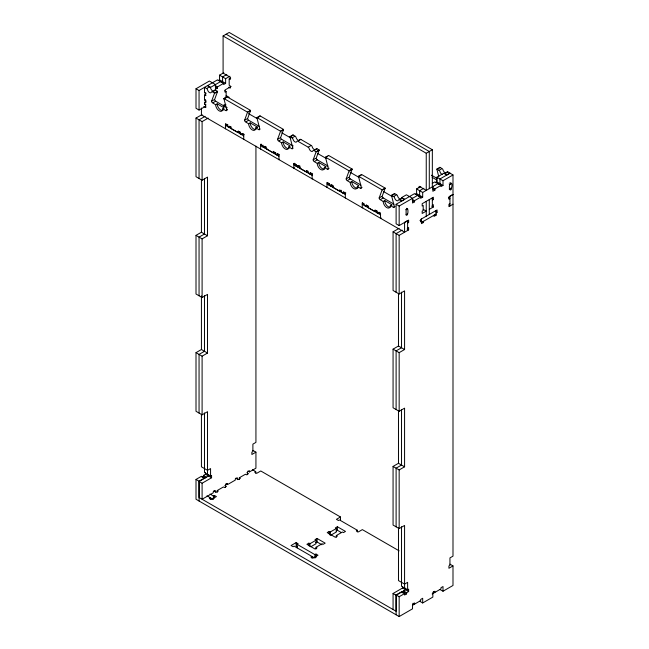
<?xml version="1.0" encoding="UTF-8"?>
<svg xmlns="http://www.w3.org/2000/svg" width="649" height="649" viewBox="0 0 649 649"><rect width="100%" height="100%" fill="white"/><g stroke="black" fill="none" stroke-linecap="round" stroke-linejoin="round"><path stroke-width="0.97" d="M208.532 474.435L208.532 476.001L199.056 481.477L199.056 497.499L396.109 611.269L396.109 595.238L405.593 589.771L405.593 588.205M228.626 87.25L230.208 88.159L230.208 85.814L229.186 85.23L229.186 78.975L230.208 79.559L230.208 77.215L223.094 73.11L223.094 35.971L229.186 32.45L432.339 149.741L426.247 153.253L426.247 190.4L419.132 186.295L419.132 187.853M429.289 188.64L429.289 151.501L226.144 34.21M432.339 186.88L432.339 149.741M299.903 139.665A1.436 0.827 60 0 1 300.86 139.438L311.236 145.433A1.436 0.827 60 0 1 312.193 146.763A2.872 1.655 60 0 0 314.108 149.432A2.872 1.655 60 0 0 316.022 148.978A1.436 0.827 60 0 1 316.98 148.751L319.121 149.984L316.079 151.825A1.428 0.827 60 0 1 316.039 152.053L313.175 159.841A1.436 0.827 60 0 0 314.189 161.601L317.239 163.361A5.03 2.904 60 0 0 320.793 169.519A5.03 2.904 60 0 0 324.346 167.466M319.121 149.984L319.121 150.065A1.428 0.827 60 0 1 319.081 150.292L316.225 158.08A1.436 0.827 60 0 0 317.239 159.841L327.964 166.039M449.944 189.419C447.421 184.186 453.789 178.913 451.469 188.543A1.079 0.625 -60 0 1 450.706 189.865A1.079 0.625 -60 0 1 449.944 189.419L449.181 188.981M206.049 93.862L204.476 95.127L204.476 100.011L205.993 100.311M259.389 126.441L248.656 120.243A1.436 0.827 60 0 1 247.642 118.483L250.522 110.63A1.452 0.836 60 0 0 250.546 110.387L226.98 96.782L223.929 98.543A1.444 0.836 60 0 0 223.978 98.899L226.834 109.997A1.436 0.827 60 0 1 225.82 110.581L222.769 108.821A5.03 2.904 60 0 1 219.216 110.874A5.03 2.904 60 0 1 215.663 104.716L212.612 102.956A1.436 0.827 60 0 1 211.598 101.195L214.462 93.407A1.436 0.827 60 0 0 214.503 93.099L217.553 91.339L215.411 90.106A1.436 0.827 60 0 0 214.454 90.333A2.872 1.655 60 0 1 212.531 90.787A2.872 1.655 60 0 1 210.617 88.118A1.436 0.827 60 0 0 209.659 86.788L207.518 85.546L210.568 87.38L220.555 81.612M360.958 185.087L350.233 178.889A1.436 0.827 60 0 1 349.219 177.128L352.099 169.275A1.452 0.836 60 0 0 352.123 169.032L328.556 155.427L325.506 157.188A1.444 0.836 60 0 0 325.547 157.545L328.41 168.635A1.436 0.827 60 0 1 327.396 169.227L324.346 167.466L325.871 166.582L318.764 162.477L317.239 163.361M217.553 91.339A1.436 0.827 60 0 1 217.504 91.647L214.649 99.435A1.436 0.827 60 0 0 215.663 101.195L227.215 107.864M248.656 123.764L250.181 122.888L257.288 126.993L255.771 127.869A5.03 2.904 60 0 1 252.21 129.922A5.03 2.904 60 0 1 248.656 123.764L245.614 122.004A1.436 0.827 60 0 1 244.592 120.243L247.472 112.391A1.452 0.836 60 0 0 247.496 112.147L250.546 110.387M281.65 142.812L283.175 141.936L290.29 146.041L288.764 146.917A5.03 2.904 60 0 1 285.211 148.97A5.03 2.904 60 0 1 281.65 142.812L278.608 141.052A1.436 0.827 60 0 1 277.594 139.3L280.449 131.512A1.436 0.827 60 0 0 280.49 131.195L283.54 129.435L259.973 115.83L256.931 117.591A1.428 0.827 60 0 0 256.972 117.956L259.827 129.046A1.436 0.827 60 0 1 258.813 129.63L255.771 127.869M283.54 129.435A1.436 0.827 60 0 1 283.499 129.751L280.636 137.539A1.436 0.827 60 0 0 281.65 139.3L293.21 145.968M350.233 182.41L351.758 181.525L358.865 185.638L357.339 186.514A5.03 2.904 60 0 1 353.786 188.567A5.03 2.904 60 0 1 350.233 182.41L347.183 180.649A1.436 0.827 60 0 1 346.168 178.889L349.048 171.036A1.452 0.836 60 0 0 349.073 170.792L352.123 169.032M383.226 201.458L384.752 200.582L391.858 204.686L390.341 205.563A5.03 2.904 60 0 1 386.78 207.615A5.03 2.904 60 0 1 383.226 201.458L380.184 199.697A1.436 0.827 60 0 1 379.162 197.937L382.026 190.149A1.436 0.827 60 0 0 382.066 189.841L385.117 188.08L361.55 174.476L358.499 176.236A1.428 0.827 60 0 0 358.548 176.593L361.404 187.691A1.436 0.827 60 0 1 360.39 188.275L357.339 186.514M385.117 188.08A1.436 0.827 60 0 1 385.076 188.397L382.212 196.176A1.436 0.827 60 0 0 383.226 197.937L393.959 204.135M205.952 106.079L199.056 110.054L196.006 108.294L196.006 88.751L209.384 81.028L215.476 84.548L215.476 89.237L217.504 88.061L217.504 86.893L223.605 83.372L223.605 84.548L225.633 83.372L225.633 78.683L219.54 75.162L219.54 79.851L225.633 83.372M219.54 75.162L223.767 72.72M196.006 88.751L199.056 90.511L217.504 79.851L223.605 83.372M226.817 74.481L222.583 76.923L222.583 81.612L221.228 82.399M218.186 80.638L219.54 79.851M205.993 93.075L204.476 92.783L204.476 87.307L206.617 88.548L209.156 87.08M225.633 78.683L229.868 76.241M204.476 92.783L204.979 92.491M229.186 78.975L230.711 78.099M204.476 95.127L205.993 95.419M212.872 91.566L215.411 90.106M214.965 93.115L217.504 91.647M204.476 100.011L205.238 99.573M231.141 86.447L225.122 89.919L225.122 92.272L226.144 91.679L226.144 96.766L225.122 97.35M205.993 104.805L204.476 104.513L204.476 102.364L206.163 101.382M204.476 102.364L205.993 102.656M204.476 104.513L204.979 104.213M211.598 101.195L214.138 99.727M213.123 102.664L215.663 101.195M203.859 106.501L205.49 107.442L205.993 107.15M223.978 98.899L225.665 97.926M226.006 97.731L226.517 97.439M215.663 104.716L217.188 103.832L224.294 107.945L222.769 108.821M207.518 474.241L207.518 411.685L202.099 414.816L196.006 411.296L196.006 352.65L202.099 356.171L207.518 353.04L207.518 294.395L202.099 297.526L196.006 294.005L196.006 235.36L202.099 238.881L207.518 235.749L207.518 177.104L202.099 180.235L196.006 176.715L196.006 118.069L202.042 114.589M205.084 116.349L199.056 119.83L199.056 178.475M223.426 105.763L225.893 104.335M223.426 106.931L225.454 105.763L223.873 104.846M196.006 118.069L202.099 121.59L208.134 118.11M225.82 110.581L227.515 109.6M225.454 128.827L225.463 124.056L225.974 123.764M247.967 112.163L250.506 110.703M227.085 124.373L225.454 125.306L243.74 135.868M225.463 124.056L227.499 125.233L228.002 124.941M227.499 125.233L227.499 126.401L228.002 126.109M227.499 126.401L229.186 127.382L230.882 126.401M244.592 120.243L247.131 118.783M246.117 121.712L248.656 120.243M256.972 117.956L259.511 116.487M239.838 131.796A1.079 0.625 0 0 1 239.505 131.658L237.988 132.461L238.499 131.001M237.988 131.293L240.025 132.461L240.528 132.169M240.025 132.461L240.025 133.637L240.528 133.345M240.025 133.637L241.72 134.611L243.407 133.637M243.74 139.381L243.748 134.611L244.259 134.319M258.813 129.63L259.827 129.046M280.96 131.22L283.499 129.751M260.671 149.156L260.679 144.386L261.182 144.094M260.679 144.386L262.707 145.563L263.218 145.271M262.707 145.563L262.707 146.731L263.218 146.439M266.098 146.731L264.403 147.712L264.906 146.244M277.585 139.3L280.133 137.831M279.111 140.76L281.65 139.3M264.403 146.536L266.431 147.712L266.431 148.881L266.942 148.589M288.764 146.917L291.807 148.678L292.829 148.094L289.949 136.907A1.412 0.819 60 0 1 289.925 136.639L292.967 134.887L295.108 136.12A1.436 0.827 60 0 1 296.066 137.458A2.872 1.655 60 0 0 297.68 139.924A2.872 1.655 60 0 0 299.611 140.119M289.965 137.004L292.504 135.536M289.925 136.639L292.066 137.88L294.605 136.412M274.219 152.207L273.205 152.791L273.716 151.331M273.205 151.623L275.233 152.791L275.744 152.499M275.233 152.791L275.233 153.967L275.744 153.675M298.321 140.906L300.86 139.438M275.233 153.967L276.928 154.941L277.439 153.48M276.928 154.941L278.624 153.967M278.956 159.711L278.965 154.941L279.468 154.649M278.965 159.638L279.573 159.281M292.066 137.88A1.436 0.827 60 0 1 293.024 139.21A2.872 1.655 60 0 0 294.938 141.88A2.872 1.655 60 0 0 296.853 141.425A1.436 0.827 60 0 1 297.81 141.198L308.186 147.185L310.733 145.725M314.441 150.211L316.98 148.751M293.843 168.318L293.859 163.548L294.37 163.256M295.465 163.864L293.843 164.797L312.128 175.352M316.542 151.761L319.081 150.292M293.859 163.548L295.887 164.716L296.398 164.424M295.887 164.716L295.887 165.893L296.398 165.6M295.887 165.893L297.583 166.866L298.094 165.406M293.859 168.237L294.468 167.888M297.583 166.866L299.781 165.6M297.583 165.698L299.611 166.866L300.122 166.574M313.175 159.841L315.714 158.372M299.611 166.866L299.611 168.042L300.373 167.604M314.7 161.309L317.239 159.841M325.547 157.545L326.569 156.961M327.072 156.669L327.583 156.377M307.91 171.068L306.385 171.953L306.896 170.484M196.006 235.36L201.425 232.237L207.518 235.749M306.385 170.776L308.421 171.953L308.421 173.121L308.924 172.829M308.421 173.121L310.108 174.102L310.62 172.634M310.108 174.102L311.804 173.121M312.128 178.873L312.145 174.102L312.648 173.81M327.396 169.227L329.092 168.245M312.145 178.791L312.753 178.443M327.031 187.472L327.039 182.702L327.55 182.41M349.535 170.809L352.074 169.34M328.654 183.018L327.031 183.951L345.317 194.505M327.039 182.702L329.067 183.878L329.578 183.586M329.067 183.878L329.067 185.046L329.578 184.754M332.458 185.046L330.763 186.028L331.274 184.559M330.763 184.851L332.799 186.028L333.302 185.736M346.168 178.889L348.708 177.42M332.799 186.028L332.799 187.196L333.554 186.758M347.694 180.357L350.233 178.889M358.548 176.593L361.087 175.133M332.799 187.196L339.565 191.106L341.09 190.23M344.984 192.282L343.289 193.256L343.8 191.796M345.317 198.026L345.325 193.256L345.828 192.964M360.39 188.275L362.085 187.293M382.537 189.857L385.076 188.397M362.247 207.802L362.256 203.032L362.759 202.739M363.87 203.348L362.247 204.281L380.525 214.835M367.667 205.376L365.979 206.358L366.482 204.889M362.256 207.721L362.864 207.372M379.162 197.937L381.701 196.477M365.979 205.181L368.007 206.358L368.518 206.066M380.687 199.405L383.226 197.937M391.501 195.284L394.543 193.524L396.685 194.765A1.436 0.827 60 0 1 397.642 196.095A2.872 1.655 60 0 0 399.557 198.764A2.872 1.655 60 0 0 401.48 198.31A1.436 0.827 60 0 1 402.437 198.083L404.578 199.316L401.528 201.076L399.386 199.843A1.436 0.827 60 0 0 398.429 200.07A2.872 1.655 60 0 1 396.515 200.525A2.872 1.655 60 0 1 394.6 197.856A1.436 0.827 60 0 0 393.643 196.525L391.501 195.284A1.412 0.819 60 0 0 391.525 195.552L394.397 206.739A1.436 0.827 60 0 1 393.383 207.323L390.341 205.563M438.821 176.844L436.907 169.454A1.436 0.827 60 0 1 436.866 169.089L439.917 167.328L442.058 168.57A1.436 0.827 60 0 1 443.016 169.9A2.872 1.655 60 0 0 444.93 172.577A2.872 1.655 60 0 0 446.845 172.115A1.436 0.827 60 0 1 447.802 171.888L452.994 174.954L452.994 556.144L449.944 557.905L449.944 565.336L448.93 565.92L448.93 568.264L452.994 565.92L452.994 585.471L443.007 591.239L439.957 589.479M391.542 195.649L394.081 194.181M437.418 169.162L439.446 167.986M393.643 196.525L396.182 195.057M436.866 169.089L439.008 170.33L441.547 168.862M376.306 210.56L374.781 211.436L375.284 209.976M374.781 210.268L376.809 211.436L377.32 211.144M416.593 188.932L422.686 192.453L422.686 197.142L416.593 193.621L416.593 188.932L420.828 186.49M452.994 174.954L443.007 180.722L443.007 185.411L436.907 181.898L436.907 177.201L443.851 173.194L446.901 174.954L449.944 173.121M376.809 211.436L376.809 212.612L377.32 212.32M399.898 199.543L402.437 198.083M445.263 173.356L447.802 171.888M380.2 212.612L378.505 213.586L379.016 212.126M407.621 223.045L408.635 222.461L408.635 220.108L399.159 225.584L396.109 223.824L396.109 204.281L414.565 193.621L420.657 197.142L420.657 198.318L422.686 197.142M423.87 188.251L419.643 190.692L419.643 195.381L418.289 196.168M432.266 183.399L434.879 181.898L440.971 185.411L440.971 186.588L443.007 185.411M449.944 173.194L439.957 178.962L439.957 183.651L438.602 184.438M415.238 194.408L416.593 193.621M435.552 182.677L436.907 181.898M393.383 207.323L395.079 206.341M396.109 204.281L399.159 206.033L417.607 195.381M422.686 192.453L437.929 183.651M381.141 217.926L380.533 218.283L380.533 213.586L378.505 212.418M412.277 199.34L414.565 200.663L420.657 197.142M432.591 187.61L434.879 188.932L440.971 185.411M414.565 200.663L414.565 201.831L412.529 203.007L412.529 198.318L406.436 194.797L401.528 197.629L404.578 199.389M434.879 188.932L434.879 190.108L432.851 191.277L432.851 186.588M406.096 209.773L407.621 208.897L406.607 208.313M449.944 184.462L451.469 183.578L449.944 182.629M406.096 214.665L407.621 213.781M449.944 189.346L451.469 188.47L450.706 188.105M432.339 200.176L433.354 199.584L433.354 197.239L422.183 203.689L422.183 206.033L423.197 205.449L423.197 210.536L422.183 211.12L422.183 213.464L426.247 211.12L423.197 209.359M432.339 205.254L433.354 204.67L433.354 207.015L429.289 209.359M452.994 194.432L449.944 196.193L449.944 205.968M452.994 194.505L448.93 196.85L448.93 199.194L449.944 198.61L448.418 197.726M404.578 349.519L398.478 346.006L393.067 349.13L399.159 352.65L404.578 349.519L404.578 290.874L399.159 294.005L393.067 290.484L393.067 231.839L399.094 228.359M402.145 230.119L396.109 233.599L396.109 292.245M407.621 228.124L408.635 227.539L408.635 229.884L399.159 235.36L393.067 231.839M449.944 203.689L448.93 204.281L448.93 206.625L452.994 204.208M436.055 212.88L437.069 212.296L437.069 209.952L420.479 219.532L420.479 221.877L421.493 221.293L419.976 220.409M196.006 352.65L201.425 349.519L207.518 353.04M421.493 222.461L436.055 214.056M423.529 221.293L423.529 222.461L421.493 223.637L421.493 218.94M436.055 210.536L436.055 215.233L434.027 216.401L434.027 215.233M196.006 479.433L201.425 476.301L204.476 478.062L199.056 481.193L196.006 479.433L196.006 499.259L399.159 616.55L412.529 608.827L412.529 604.138L414.565 602.962L414.565 604.138L413.04 603.254M205.741 477.907L203.453 476.585L203.453 475.417L205.49 474.241L211.582 477.761L211.582 475.417L210.568 476.001L204.476 472.48L204.476 412.959M202.099 477.372L203.453 476.585M199.056 481.477L202.099 483.229L211.582 477.761M247.983 471.012L249.5 471.896L255.933 468.18L255.933 452.15L251.877 454.495L251.877 452.15L252.891 451.566L252.891 444.135L255.933 442.375L255.933 146.122M217.245 492.275L217.245 490.514L223.434 486.945L224.449 487.537L226.477 486.361L224.854 485.42M225.974 483.724L227.499 484.6L235.287 480.106L235.287 478.93L237.315 477.761L237.315 479.635M239.343 479.522L239.343 477.761L245.444 474.241L246.458 474.825L248.486 473.656L246.863 472.715M210.033 494.067L213.375 495.998L214.389 495.414L216.425 496.582L211.347 499.519L209.311 498.343L210.325 497.759L210.325 499.519M255.698 473.324L255.698 471.563L254.684 472.148L256.712 473.324L260.776 470.979L340.482 516.993L340.482 520.514M393.067 349.13L393.067 407.775L399.159 411.296L404.578 408.164L404.578 466.809L399.159 469.941L393.067 466.42L398.478 463.289L404.578 466.809M297.145 547.878L297.145 544.357L298.159 543.773L296.131 542.596L291.052 545.533L293.08 546.709L294.094 546.117L314.1 557.669M340.482 516.993L336.417 519.338L338.454 520.514L339.468 519.922L357.274 530.209L357.274 531.969M310.814 546.75L316.039 543.732L316.039 540.211L309.938 543.732L308.924 543.148L306.896 544.316L315.016 549.013L317.053 547.837L316.039 547.253L316.039 549.013M316.039 547.253L322.131 543.732L323.145 544.316L325.173 543.148L317.053 538.459L315.016 539.627L316.039 540.211M331.128 535.019L336.352 532.002L336.352 528.489L330.252 532.002L329.238 531.417L327.21 532.594L335.338 537.283L337.366 536.106L336.352 535.522L336.352 537.283M336.352 535.522L342.445 532.002L343.459 532.594L345.495 531.417L337.366 526.728L335.338 527.897L336.352 528.489M315.698 542.759L317.053 541.972L321.928 544.787M336.012 531.028L337.366 530.249L341.431 532.594M297.145 544.357L314.952 554.644L315.966 554.051L318.002 555.228L312.915 558.156L310.887 556.988L311.901 556.404L311.901 558.156M357.274 530.209L356.26 530.793L358.289 531.969L362.353 529.616L399.143 550.855M393.067 466.42L393.067 525.065L399.159 528.586L404.578 525.455L404.578 588.01M393.067 609.516L393.067 593.486L402.542 588.01L408.635 591.531L406.607 592.699L403.556 590.939L403.556 592.115L406.607 593.876L406.607 592.699M396.109 614.79L396.109 594.963L401.528 591.831L404.578 593.592L404.578 595.044L406.607 593.876M402.202 592.894L403.556 592.115M401.528 526.728L401.528 586.25L407.621 589.771L408.635 589.187L408.635 591.531M396.109 594.963L399.159 596.723L404.578 593.592M412.699 605.209L420.657 600.617L420.657 599.449L422.686 598.273L422.686 602.962L419.643 601.201M432.169 593.973L440.971 588.886L440.971 587.718L443.007 586.542L443.007 591.239M422.686 602.962L432.851 597.096L432.851 592.407L434.879 591.239L434.879 592.407L433.354 591.531M223.094 35.971L426.247 153.253M446.901 174.881L444.76 173.648A1.436 0.827 60 0 0 443.94 173.648M449.181 183.951L449.944 184.389M436.907 177.201L443.007 180.722M431.699 175.295L437.231 178.491M432.153 177.315L437.101 180.179M432.591 188.786L434.879 190.108M431.828 198.708L433.354 199.584M431.828 206.139L433.354 207.015M435.544 211.42L437.069 212.296M224.619 90.803L226.144 91.679M215.225 85.571L217.504 86.893M215.225 86.747L217.504 88.061M412.277 200.517L414.565 201.831M434.53 214.348L436.055 215.233M226.144 95.59L229.186 97.35M214.503 93.099L212.361 91.866A1.436 0.827 60 0 0 211.404 92.093A2.872 1.655 60 0 1 209.489 92.547A2.872 1.655 60 0 1 207.575 89.878A1.436 0.827 60 0 0 206.617 88.548M223.929 98.543L247.496 112.147M256.931 117.591L280.49 131.195M316.079 151.744L313.938 150.503A1.436 0.827 60 0 0 312.98 150.738A2.872 1.655 60 0 1 311.066 151.193A2.872 1.655 60 0 1 309.151 148.524A1.436 0.827 60 0 0 308.186 147.185M325.506 157.188L349.073 170.792M358.499 176.236L382.066 189.841M248.486 113.575L257.247 118.629M281.763 132.785L290.517 137.839M317.661 153.513L326.423 158.567M350.062 172.22L358.816 177.274M383.34 191.431L392.093 196.485M422.004 221.585L423.529 222.461M407.118 221.577L408.635 222.461M243.748 134.611L241.72 133.443L241.72 134.611M276.928 153.772L278.965 154.941M310.108 172.926L312.145 174.102M343.289 192.088L345.325 193.256M362.256 203.032L364.284 204.208L364.284 205.376L365.979 206.358M407.118 229.008L408.635 229.884M237.988 132.461L231.222 128.551L231.222 127.382L229.186 126.206L229.186 127.382M262.707 146.731L264.403 147.712M266.431 148.881L273.205 152.791M299.611 168.042L306.385 171.953M329.067 185.046L330.763 186.028M343.289 193.256L341.601 192.282L341.601 191.106L339.565 189.938L339.565 191.106M374.781 211.436L368.007 207.526L368.007 206.358M376.809 212.612L378.505 213.586M260.671 145.636L278.956 156.198M252.891 450.39L255.933 452.15M449.944 564.159L452.994 565.92M252.356 469.633L255.698 471.563M239.343 477.761L240.365 478.345L238.329 479.522L235.895 478.11M203.453 475.417L206.504 477.169M217.245 490.514L218.267 491.106L216.32 492.226L213.886 490.814M393.067 593.486L396.109 595.238M297.485 546.904L296.131 546.117L296.131 542.596M206.982 495.828L213.375 499.519M394.584 193.889L394.568 193.791A1.412 0.819 60 0 1 394.543 193.524M293.015 135.243L292.991 135.146A1.412 0.819 60 0 1 292.967 134.887M432.339 197.823L432.339 207.599M429.289 199.584L429.289 214.446M426.247 201.344L426.247 216.198M407.621 230.403L407.621 220.628L404.578 222.388L404.578 232.155L201.425 114.873L201.425 108.026M407.621 589.771L407.621 582.34L404.578 584.1L398.478 580.579L398.478 528.002M402.542 586.445L402.542 588.01M401.528 292.147L401.528 347.759L396.109 350.89L396.109 409.535M401.528 409.438L401.528 465.049L396.109 468.18L396.109 526.826M399.159 206.033L399.159 225.584M399.159 235.36L399.159 294.005M399.159 352.65L399.159 411.296M399.159 469.941L399.159 528.586M399.159 596.723L399.159 616.55M398.478 293.421L398.478 346.006M398.478 410.712L398.478 463.289M337.366 526.728L337.366 530.249M330.252 532.002L330.252 535.522M329.238 531.417L329.238 534.054M317.053 538.459L317.053 541.972M315.966 554.051L315.966 557.572M314.952 554.644L314.952 558.156M309.938 543.732L309.938 546.369M308.924 543.148L308.924 545.785M249.5 471.896L249.5 470.72L247.472 471.896L247.472 474.711M227.499 484.6L227.499 483.432L225.463 484.6L225.463 487.415M215.306 492.34L215.306 490.466L213.278 491.642L213.278 492.81L202.099 499.259L202.099 483.229M214.389 495.414L214.389 498.051M213.375 495.998L213.375 498.635M210.568 476.001L210.568 468.57L207.518 470.33L201.425 466.809L201.425 414.232M205.49 93.367L205.49 95.711M205.49 100.603L205.49 102.948M205.49 105.097L205.49 107.442M205.49 472.675L205.49 474.241M204.476 178.378L204.476 233.989L199.056 237.12L199.056 295.766M204.476 295.668L204.476 351.279L199.056 354.411L199.056 413.056M202.099 121.59L202.099 180.235M202.099 238.881L202.099 297.526M202.099 356.171L202.099 414.816M201.425 179.651L201.425 232.237M201.425 295.936L201.425 349.519M199.056 90.511L199.056 110.054M199.056 481.193L199.056 501.02M376.834 210.803A1.079 0.625 0 0 1 376.298 210.633M227.02 97.147A1.444 0.836 60 0 1 226.98 96.782M260.014 116.195A1.428 0.827 60 0 1 259.973 115.83M292.829 148.094A1.436 0.827 60 0 1 291.807 148.678M328.597 155.784A1.444 0.836 60 0 1 328.556 155.427M361.59 174.841A1.428 0.827 60 0 1 361.55 174.476M223.151 110.298A5.03 2.904 60 0 1 219.313 108.821A5.03 2.904 60 0 1 217.188 103.84M256.144 129.346A5.03 2.904 60 0 1 255.682 129.5M255.162 129.524A5.03 2.904 60 0 1 250.181 122.888M257.288 126.993A5.03 2.904 60 0 1 257.239 127.642M289.138 148.402A5.03 2.904 60 0 1 285.3 146.925A5.03 2.904 60 0 1 283.175 141.936M324.727 168.943A5.03 2.904 60 0 1 320.89 167.466A5.03 2.904 60 0 1 318.764 162.477M325.871 166.582A5.03 2.904 60 0 1 325.822 167.231M357.258 188.145A5.03 2.904 60 0 1 353.616 186.214A5.03 2.904 60 0 1 351.758 181.525M358.118 187.723A5.03 2.904 60 0 1 357.721 187.991M390.252 207.193A5.03 2.904 60 0 1 386.617 205.262A5.03 2.904 60 0 1 384.752 200.582M391.858 204.686A5.03 2.904 60 0 1 391.818 205.335M442.48 174.573A2.872 1.655 60 0 1 439.965 171.661A1.436 0.827 60 0 0 439.008 170.33M439.957 167.693A1.436 0.827 60 0 1 439.917 167.328M432.242 176.13A5.03 2.904 60 0 1 431.918 175.23M406.112 209.554L406.096 214.738A1.079 0.625 -60 0 0 406.858 215.176A1.079 0.625 -60 0 0 407.621 213.854C408.326 212.426 408.107 206.009 406.112 209.554"/></g></svg>
